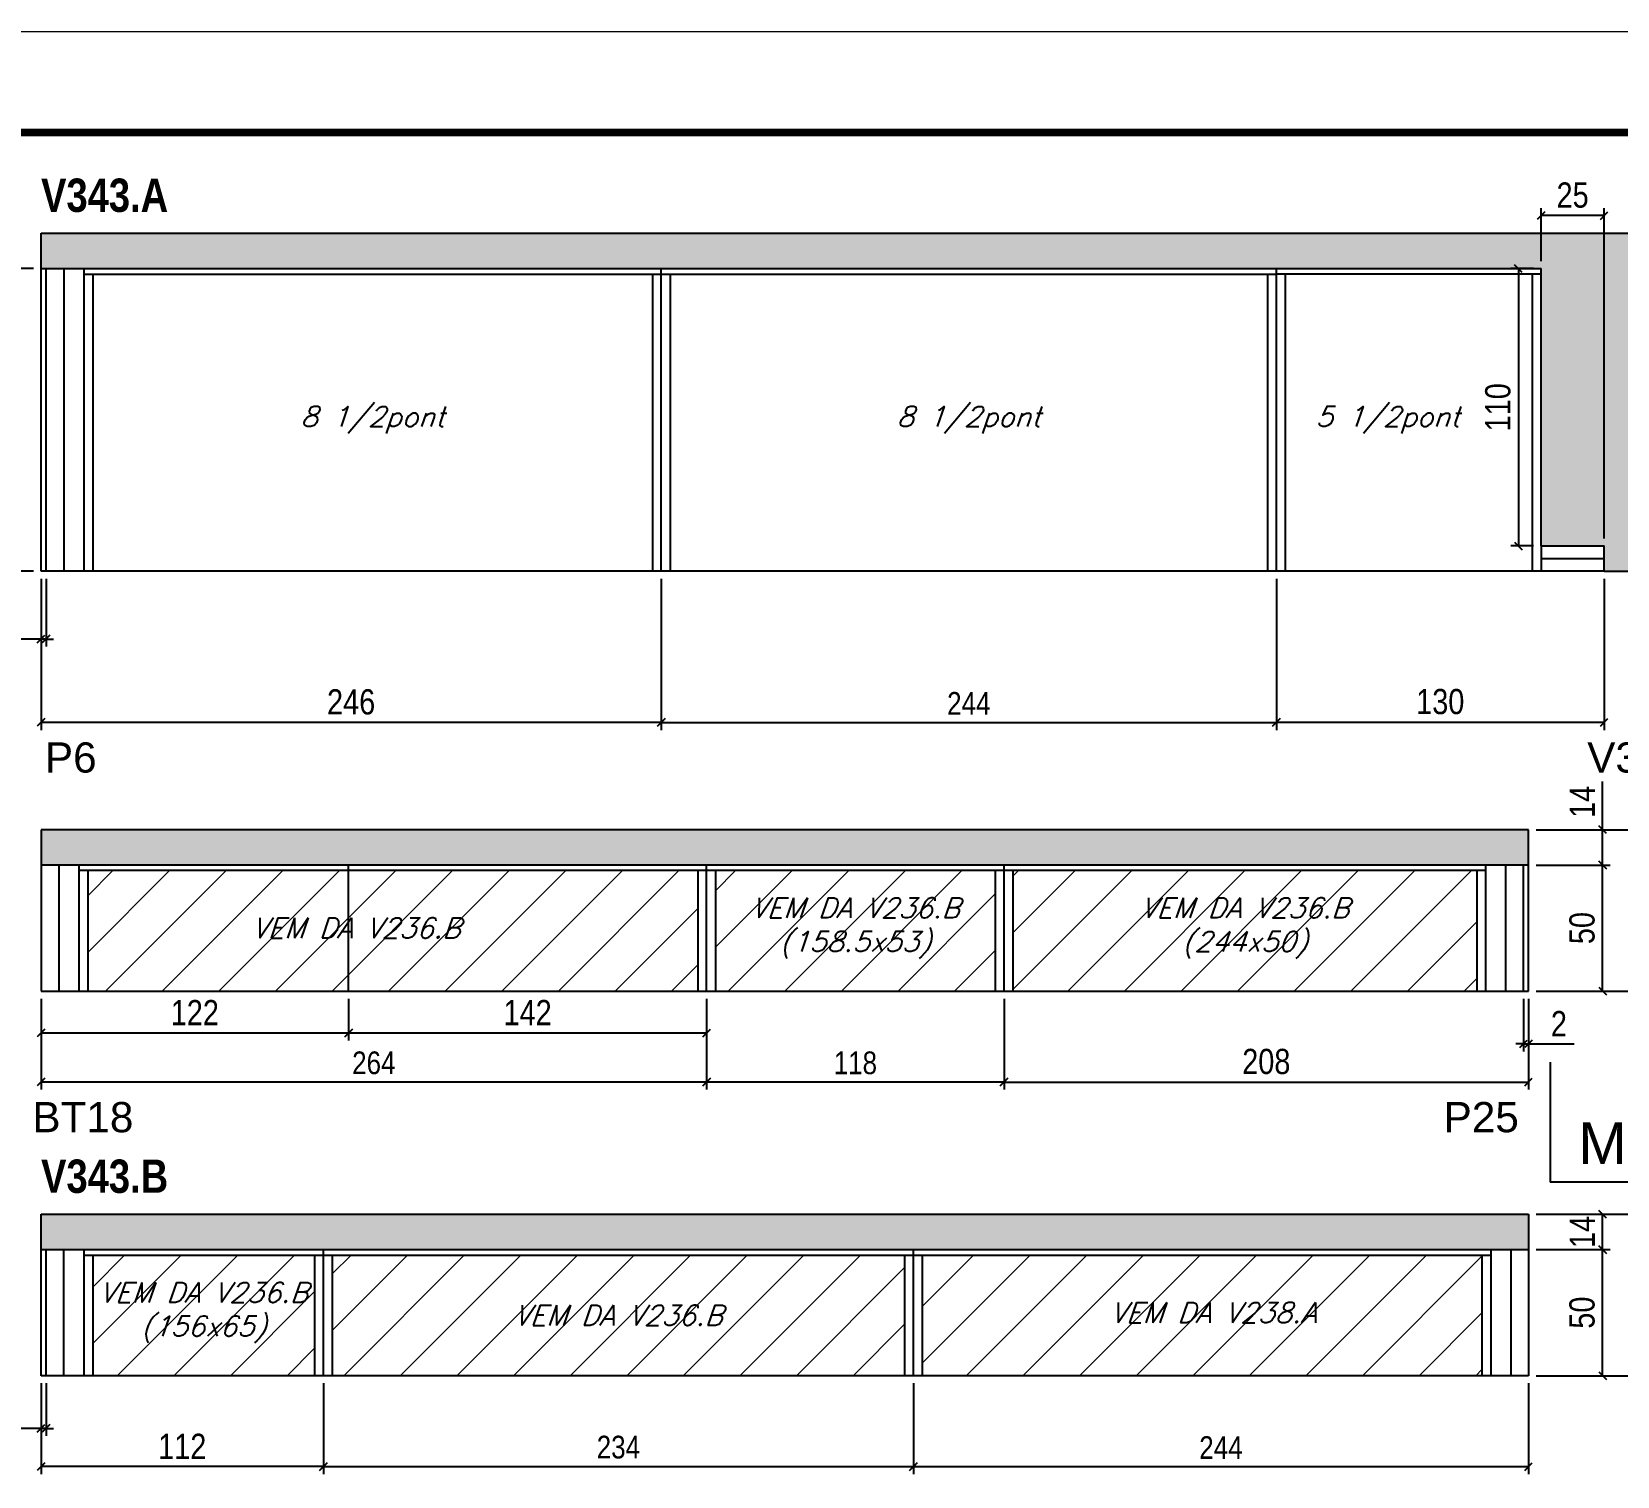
# Model space of a CAD drawing. Extents: x 13154 to 22413, y 1253 to 30260.
# Drawn here: x 15290 to 15919, y 21256 to 21829 of the extents above; entities that cross this region are included whole.
import ezdxf

# ---------------------------------------------------------------- set-up
doc = ezdxf.new("R2010")
doc.units = 0
doc.linetypes.add('DASHED', pattern=[0.75, 0.5, -0.25])
for name, color, linetype in [('5', 5, 'Continuous'), ('COTA', 241, 'Continuous'), ('NOMENCLATURA', 7, 'Continuous'), ('Painéis', 200, 'Continuous'), ('SARR_2.2x10', 60, 'Continuous'), ('SARR_2.2x7', 40, 'Continuous'), ('SARR_3.5x7', 81, 'Continuous'), ('texto', 7, 'Continuous')]:
    doc.layers.add(name, color=color, linetype=linetype)
for name, color, linetype, lineweight in [('Folhas', 255, 'Continuous', 9), ('Hachura', 251, 'Continuous', 9), ('SARRAFO DE PRESSAO', 251, 'DASHED', 9)]:
    doc.layers.add(name, color=color, linetype=linetype, lineweight=lineweight)
doc.styles.add('COTA TECNICA', font='techl___.ttf', dxfattribs={"height": 10})
doc.styles.add('COTA TECNICA-50', font='techl___.ttf', dxfattribs={"height": 9})
doc.styles.add('Romans', font='romans.shx')
doc.styles.get("Standard").update_dxf_attribs({"font": 'arial.ttf'})
doc.styles.add('TECNICA', font='techb___.ttf', dxfattribs={"height": 10})
doc.dimstyles.new('COTA PAINEL-50', dxfattribs={"dimtxt": 9, "dimasz": 3, "dimexe": 3, "dimexo": 3, "dimgap": 3, "dimtad": 1, "dimdec": 1, "dimzin": 12, "dimdsep": 46, "dimtxsty": 'COTA TECNICA-50', "dimblk1": 'OBLIQUE', "dimblk2": 'OBLIQUE', "dimsah": 1, "dimcen": 0.9, "dimclrd": 4, "dimclre": 4, "dimclrt": 240, "dimadec": 1, "dimazin": 3, "dimtfac": 1, "dimtdec": 1, "dimtmove": 0, "dimatfit": 3, "dimfxl": 1, "dimtolj": 1, "dimtzin": 12, "dimarcsym": 0})
doc.dimstyles.new('PAINEL', dxfattribs={"dimtxt": 10, "dimasz": 3, "dimexe": 3, "dimexo": 3, "dimgap": 3, "dimtad": 1, "dimdec": 1, "dimzin": 12, "dimdsep": 46, "dimtxsty": 'COTA TECNICA', "dimblk1": 'OBLIQUE', "dimblk2": 'OBLIQUE', "dimsah": 1, "dimcen": 0.9, "dimclrd": 4, "dimclre": 4, "dimclrt": 240, "dimadec": 1, "dimazin": 3, "dimtfac": 1, "dimtdec": 1, "dimtmove": 0, "dimatfit": 3, "dimfxl": 1, "dimtolj": 1, "dimtzin": 12, "dimarcsym": 0})

# ---------------------------------------------------------------- blocks, each defined once
blk = doc.blocks.new('9999999999')
at = {"layer": 'Folhas'}
blk.add_lwpolyline([(98138.98, 34190.21), (99623.98, 34190.21), (99623.98, 35240.21), (98138.98, 35240.21)], close=True, dxfattribs=at)
at = {"layer": 'Folhas', "color": 30, "const_width": 3}
blk.add_lwpolyline([(98213.98, 34230.21), (99583.98, 34230.21), (99583.98, 35200.21), (98213.98, 35200.21)], close=True, dxfattribs=at)
blk = doc.blocks.new('_Oblique')
at = {"color": 0, "linetype": 'ByBlock', "lineweight": -2}
blk.add_line((-0.5, -0.5), (0.5, 0.5), dxfattribs=at)
blk = doc.blocks.new('*D61')
at = {"layer": 'COTA', "color": 4, "linetype": 'ByBlock', "lineweight": -2, "transparency": 16777216}
for p, q in [((15539.97, 21612.18), (15539.97, 21552.18)), ((15783.97, 21612.18), (15783.97, 21552.18)), ((15539.97, 21555.18), (15783.97, 21555.18))]:
    blk.add_line(p, q, dxfattribs=at)
at = {"layer": 'Defpoints', "color": 0, "linetype": 'ByBlock', "transparency": 16777216}
for p in [(15539.97, 21615.18), (15783.97, 21615.18), (15783.97, 21555.18)]:
    blk.add_point(p, dxfattribs=at)
at = {"layer": 'COTA', "color": 4, "linetype": 'ByBlock', "lineweight": -2, "transparency": 16777216, "xscale": 3, "yscale": 3, "zscale": 3, "rotation": 180}
blk.add_blockref('_Oblique', (15539.97, 21555.18), dxfattribs=at)
at = {"layer": 'COTA', "color": 4, "linetype": 'ByBlock', "lineweight": -2, "transparency": 16777216, "xscale": 3, "yscale": 3, "zscale": 3}
blk.add_blockref('_Oblique', (15783.97, 21555.18), dxfattribs=at)
at = {"layer": 'COTA', "color": 240, "linetype": 'ByBlock', "transparency": 16777216, "insert": (15661.97, 21562.74), "char_height": 9, "attachment_point": 5, "style": 'COTA TECNICA-50'}
blk.add_mtext('\\A1;244', dxfattribs=at)
blk = doc.blocks.new('*D778')
at = {"layer": 'COTA', "color": 4, "linetype": 'ByBlock', "lineweight": -2, "transparency": 16777216}
for p, q in [((15293.97, 21612.18), (15293.97, 21552.18)), ((15539.97, 21612.18), (15539.97, 21552.18)), ((15539.97, 21555.18), (15293.97, 21555.18))]:
    blk.add_line(p, q, dxfattribs=at)
at = {"layer": 'Defpoints', "color": 0, "linetype": 'ByBlock', "transparency": 16777216}
for p in [(15293.97, 21615.18), (15539.97, 21615.18), (15293.97, 21555.18)]:
    blk.add_point(p, dxfattribs=at)
at = {"layer": 'COTA', "color": 4, "linetype": 'ByBlock', "lineweight": -2, "transparency": 16777216, "xscale": 3, "yscale": 3, "zscale": 3, "rotation": 180}
blk.add_blockref('_Oblique', (15293.97, 21555.18), dxfattribs=at)
at = {"layer": 'COTA', "color": 4, "linetype": 'ByBlock', "lineweight": -2, "transparency": 16777216, "xscale": 3, "yscale": 3, "zscale": 3}
blk.add_blockref('_Oblique', (15539.97, 21555.18), dxfattribs=at)
at = {"layer": 'COTA', "color": 240, "linetype": 'ByBlock', "transparency": 16777216, "insert": (15416.97, 21563.28), "char_height": 10, "attachment_point": 5, "style": 'COTA TECNICA'}
blk.add_mtext('\\A1;246', dxfattribs=at)
blk = doc.blocks.new('*D779')
at = {"layer": 'COTA', "color": 4, "linetype": 'ByBlock', "lineweight": -2, "transparency": 16777216}
for p, q in [((15293.97, 21612.18), (15293.97, 21585.25)), ((15295.97, 21612.18), (15295.97, 21585.25)), ((15293.97, 21588.25), (15275.86, 21588.25)), ((15295.97, 21588.25), (15293.97, 21588.25)), ((15295.97, 21588.25), (15298.97, 21588.25))]:
    blk.add_line(p, q, dxfattribs=at)
at = {"layer": 'Defpoints', "color": 0, "linetype": 'ByBlock', "transparency": 16777216}
for p in [(15293.97, 21615.18), (15295.97, 21615.18), (15293.97, 21588.25)]:
    blk.add_point(p, dxfattribs=at)
at = {"layer": 'COTA', "color": 4, "linetype": 'ByBlock', "lineweight": -2, "transparency": 16777216, "xscale": 3, "yscale": 3, "zscale": 3}
blk.add_blockref('_Oblique', (15293.97, 21588.25), dxfattribs=at)
at = {"layer": 'COTA', "color": 4, "linetype": 'ByBlock', "lineweight": -2, "transparency": 16777216, "xscale": 3, "yscale": 3, "zscale": 3, "rotation": 180}
blk.add_blockref('_Oblique', (15295.97, 21588.25), dxfattribs=at)
at = {"layer": 'COTA', "color": 240, "linetype": 'ByBlock', "transparency": 16777216, "insert": (15281.92, 21596.25), "char_height": 10, "attachment_point": 5, "style": 'COTA TECNICA'}
blk.add_mtext('\\A1;2', dxfattribs=at)
blk = doc.blocks.new('*D780')
at = {"layer": 'COTA', "color": 4, "linetype": 'ByBlock', "lineweight": -2, "transparency": 16777216}
for p, q in [((15290.97, 21735.18), (15280.79, 21735.18)), ((15283.79, 21735.18), (15283.79, 21615.18)), ((15290.97, 21615.18), (15280.79, 21615.18))]:
    blk.add_line(p, q, dxfattribs=at)
at = {"layer": 'Defpoints', "color": 0, "linetype": 'ByBlock', "transparency": 16777216}
for p in [(15293.97, 21735.18), (15283.79, 21615.18), (15293.97, 21615.18)]:
    blk.add_point(p, dxfattribs=at)
at = {"layer": 'COTA', "color": 4, "linetype": 'ByBlock', "lineweight": -2, "transparency": 16777216, "xscale": 3, "yscale": 3, "zscale": 3}
for p, rotation in [((15283.79, 21735.18), 90), ((15283.79, 21615.18), 270)]:
    blk.add_blockref('_Oblique', p, dxfattribs=dict(at, rotation=rotation))
at = {"layer": 'COTA', "color": 240, "linetype": 'ByBlock', "transparency": 16777216, "insert": (15275.69, 21675.18), "char_height": 10, "attachment_point": 5, "rotation": 90, "style": 'COTA TECNICA'}
blk.add_mtext('\\A1;120', dxfattribs=at)
blk = doc.blocks.new('*D62')
at = {"layer": 'COTA', "color": 4, "linetype": 'ByBlock', "lineweight": -2, "transparency": 16777216}
for p, q in [((15783.97, 21612.18), (15783.97, 21552.18)), ((15913.97, 21612.18), (15913.97, 21552.18)), ((15913.97, 21555.18), (15783.97, 21555.18))]:
    blk.add_line(p, q, dxfattribs=at)
at = {"layer": 'Defpoints', "color": 0, "linetype": 'ByBlock', "transparency": 16777216}
for p in [(15783.97, 21615.18), (15913.97, 21615.18), (15783.97, 21555.18)]:
    blk.add_point(p, dxfattribs=at)
at = {"layer": 'COTA', "color": 4, "linetype": 'ByBlock', "lineweight": -2, "transparency": 16777216, "xscale": 3, "yscale": 3, "zscale": 3, "rotation": 180}
blk.add_blockref('_Oblique', (15783.97, 21555.18), dxfattribs=at)
at = {"layer": 'COTA', "color": 4, "linetype": 'ByBlock', "lineweight": -2, "transparency": 16777216, "xscale": 3, "yscale": 3, "zscale": 3}
blk.add_blockref('_Oblique', (15913.97, 21555.18), dxfattribs=at)
at = {"layer": 'COTA', "color": 240, "linetype": 'ByBlock', "transparency": 16777216, "insert": (15848.97, 21563.4), "char_height": 10, "attachment_point": 5, "style": 'COTA TECNICA'}
blk.add_mtext('\\A1;130', dxfattribs=at)
blk = doc.blocks.new('*D63')
at = {"layer": 'COTA', "color": 4, "linetype": 'ByBlock', "lineweight": -2, "transparency": 16777216}
for p, q in [((15888.97, 21738.18), (15888.97, 21759.19)), ((15913.97, 21756.19), (15888.97, 21756.19)), ((15913.97, 21628.18), (15913.97, 21759.19))]:
    blk.add_line(p, q, dxfattribs=at)
at = {"layer": 'Defpoints', "color": 0, "linetype": 'ByBlock', "transparency": 16777216}
for p in [(15888.97, 21756.19), (15888.97, 21735.18), (15913.97, 21625.18)]:
    blk.add_point(p, dxfattribs=at)
at = {"layer": 'COTA', "color": 4, "linetype": 'ByBlock', "lineweight": -2, "transparency": 16777216, "xscale": 3, "yscale": 3, "zscale": 3, "rotation": 180}
blk.add_blockref('_Oblique', (15888.97, 21756.19), dxfattribs=at)
at = {"layer": 'COTA', "color": 4, "linetype": 'ByBlock', "lineweight": -2, "transparency": 16777216, "xscale": 3, "yscale": 3, "zscale": 3}
blk.add_blockref('_Oblique', (15913.97, 21756.19), dxfattribs=at)
at = {"layer": 'COTA', "color": 240, "linetype": 'ByBlock', "transparency": 16777216, "insert": (15901.47, 21764.3), "char_height": 10, "attachment_point": 5, "style": 'COTA TECNICA'}
blk.add_mtext('\\A1;25', dxfattribs=at)
blk = doc.blocks.new('*D782')
at = {"layer": 'COTA', "color": 4, "linetype": 'ByBlock', "lineweight": -2, "transparency": 16777216}
for p, q in [((15885.97, 21735.18), (15876.95, 21735.18)), ((15879.95, 21735.18), (15879.95, 21625.18)), ((15885.97, 21625.18), (15876.95, 21625.18))]:
    blk.add_line(p, q, dxfattribs=at)
at = {"layer": 'Defpoints', "color": 0, "linetype": 'ByBlock', "transparency": 16777216}
for p in [(15888.97, 21735.18), (15879.95, 21625.18), (15888.97, 21625.18)]:
    blk.add_point(p, dxfattribs=at)
at = {"layer": 'COTA', "color": 4, "linetype": 'ByBlock', "lineweight": -2, "transparency": 16777216, "xscale": 3, "yscale": 3, "zscale": 3}
for p, rotation in [((15879.95, 21735.18), 90), ((15879.95, 21625.18), 270)]:
    blk.add_blockref('_Oblique', p, dxfattribs=dict(at, rotation=rotation))
at = {"layer": 'COTA', "color": 240, "linetype": 'ByBlock', "transparency": 16777216, "insert": (15871.85, 21680.18), "char_height": 10, "attachment_point": 5, "rotation": 90, "style": 'COTA TECNICA'}
blk.add_mtext('\\A1;110', dxfattribs=at)
blk = doc.blocks.new('*D64')
at = {"layer": 'COTA', "color": 4, "linetype": 'ByBlock', "lineweight": -2, "transparency": 16777216}
for p, q in [((15557.97, 21445.62), (15557.97, 21409.53)), ((15675.97, 21445.62), (15675.97, 21409.53)), ((15675.97, 21412.53), (15557.97, 21412.53))]:
    blk.add_line(p, q, dxfattribs=at)
at = {"layer": 'Defpoints', "color": 0, "linetype": 'ByBlock', "transparency": 16777216}
for p in [(15557.97, 21448.62), (15675.97, 21448.62), (15557.97, 21412.53)]:
    blk.add_point(p, dxfattribs=at)
at = {"layer": 'COTA', "color": 4, "linetype": 'ByBlock', "lineweight": -2, "transparency": 16777216, "xscale": 3, "yscale": 3, "zscale": 3, "rotation": 180}
blk.add_blockref('_Oblique', (15557.97, 21412.53), dxfattribs=at)
at = {"layer": 'COTA', "color": 4, "linetype": 'ByBlock', "lineweight": -2, "transparency": 16777216, "xscale": 3, "yscale": 3, "zscale": 3}
blk.add_blockref('_Oblique', (15675.97, 21412.53), dxfattribs=at)
at = {"layer": 'COTA', "color": 240, "linetype": 'ByBlock', "transparency": 16777216, "insert": (15616.97, 21420.11), "char_height": 9, "attachment_point": 5, "style": 'COTA TECNICA-50'}
blk.add_mtext('\\A1;118', dxfattribs=at)
blk = doc.blocks.new('*D786')
at = {"layer": 'COTA', "color": 4, "linetype": 'ByBlock', "lineweight": -2, "transparency": 16777216}
for p, q in [((15293.97, 21445.62), (15293.97, 21409.53)), ((15557.97, 21445.62), (15557.97, 21409.53)), ((15557.97, 21412.53), (15293.97, 21412.53))]:
    blk.add_line(p, q, dxfattribs=at)
at = {"layer": 'Defpoints', "color": 0, "linetype": 'ByBlock', "transparency": 16777216}
for p in [(15293.97, 21448.62), (15557.97, 21448.62), (15293.97, 21412.53)]:
    blk.add_point(p, dxfattribs=at)
at = {"layer": 'COTA', "color": 4, "linetype": 'ByBlock', "lineweight": -2, "transparency": 16777216, "xscale": 3, "yscale": 3, "zscale": 3, "rotation": 180}
blk.add_blockref('_Oblique', (15293.97, 21412.53), dxfattribs=at)
at = {"layer": 'COTA', "color": 4, "linetype": 'ByBlock', "lineweight": -2, "transparency": 16777216, "xscale": 3, "yscale": 3, "zscale": 3}
blk.add_blockref('_Oblique', (15557.97, 21412.53), dxfattribs=at)
at = {"layer": 'COTA', "color": 240, "linetype": 'ByBlock', "transparency": 16777216, "insert": (15425.97, 21420.12), "char_height": 9, "attachment_point": 5, "style": 'COTA TECNICA-50'}
blk.add_mtext('\\A1;264', dxfattribs=at)
blk = doc.blocks.new('*D757')
at = {"layer": 'COTA', "color": 4, "linetype": 'ByBlock', "lineweight": -2, "transparency": 16777216}
for p, q in [((15675.97, 21445.62), (15675.97, 21409.53)), ((15883.97, 21445.62), (15883.97, 21409.53)), ((15675.97, 21412.53), (15883.97, 21412.53))]:
    blk.add_line(p, q, dxfattribs=at)
at = {"layer": 'Defpoints', "color": 0, "linetype": 'ByBlock', "transparency": 16777216}
for p in [(15675.97, 21448.62), (15883.97, 21448.62), (15883.97, 21412.53)]:
    blk.add_point(p, dxfattribs=at)
at = {"layer": 'COTA', "color": 4, "linetype": 'ByBlock', "lineweight": -2, "transparency": 16777216, "xscale": 3, "yscale": 3, "zscale": 3, "rotation": 180}
blk.add_blockref('_Oblique', (15675.97, 21412.53), dxfattribs=at)
at = {"layer": 'COTA', "color": 4, "linetype": 'ByBlock', "lineweight": -2, "transparency": 16777216, "xscale": 3, "yscale": 3, "zscale": 3}
blk.add_blockref('_Oblique', (15883.97, 21412.53), dxfattribs=at)
at = {"layer": 'COTA', "color": 240, "linetype": 'ByBlock', "transparency": 16777216, "insert": (15779.97, 21420.65), "char_height": 10, "attachment_point": 5, "style": 'COTA TECNICA'}
blk.add_mtext('\\A1;208', dxfattribs=at)
blk = doc.blocks.new('*D758')
at = {"layer": 'COTA', "color": 4, "linetype": 'ByBlock', "lineweight": -2, "transparency": 16777216}
for p, q in [((15886.97, 21512.62), (15947.95, 21512.62)), ((15944.95, 21448.62), (15944.95, 21512.62)), ((15886.97, 21448.62), (15947.95, 21448.62))]:
    blk.add_line(p, q, dxfattribs=at)
at = {"layer": 'Defpoints', "color": 0, "linetype": 'ByBlock', "transparency": 16777216}
for p in [(15883.97, 21512.62), (15944.95, 21512.62), (15883.97, 21448.62)]:
    blk.add_point(p, dxfattribs=at)
at = {"layer": 'COTA', "color": 4, "linetype": 'ByBlock', "lineweight": -2, "transparency": 16777216, "xscale": 3, "yscale": 3, "zscale": 3}
for p, rotation in [((15944.95, 21512.62), 90), ((15944.95, 21448.62), 270)]:
    blk.add_blockref('_Oblique', p, dxfattribs=dict(at, rotation=rotation))
at = {"layer": 'COTA', "color": 240, "linetype": 'ByBlock', "transparency": 16777216, "insert": (15936.85, 21480.62), "char_height": 10, "attachment_point": 5, "rotation": 90, "style": 'COTA TECNICA'}
blk.add_mtext('\\A1;64', dxfattribs=at)
blk = doc.blocks.new('*D759')
at = {"layer": 'COTA', "color": 4, "linetype": 'ByBlock', "lineweight": -2, "transparency": 16777216}
for p, q in [((15886.97, 21498.62), (15916.36, 21498.62)), ((15913.36, 21448.62), (15913.36, 21498.62)), ((15886.97, 21448.62), (15916.36, 21448.62))]:
    blk.add_line(p, q, dxfattribs=at)
at = {"layer": 'Defpoints', "color": 0, "linetype": 'ByBlock', "transparency": 16777216}
for p in [(15883.97, 21498.62), (15913.36, 21498.62), (15883.97, 21448.62)]:
    blk.add_point(p, dxfattribs=at)
at = {"layer": 'COTA', "color": 4, "linetype": 'ByBlock', "lineweight": -2, "transparency": 16777216, "xscale": 3, "yscale": 3, "zscale": 3}
for p, rotation in [((15913.36, 21498.62), 90), ((15913.36, 21448.62), 270)]:
    blk.add_blockref('_Oblique', p, dxfattribs=dict(at, rotation=rotation))
at = {"layer": 'COTA', "color": 240, "linetype": 'ByBlock', "transparency": 16777216, "insert": (15905.25, 21473.62), "char_height": 10, "attachment_point": 5, "rotation": 90, "style": 'COTA TECNICA'}
blk.add_mtext('\\A1;50', dxfattribs=at)
blk = doc.blocks.new('*D760')
at = {"layer": 'COTA', "color": 4, "linetype": 'ByBlock', "lineweight": -2, "transparency": 16777216}
for p, q in [((15913.36, 21512.62), (15913.36, 21531.73)), ((15886.97, 21512.62), (15916.36, 21512.62)), ((15913.36, 21498.62), (15913.36, 21512.62)), ((15886.97, 21498.62), (15916.36, 21498.62))]:
    blk.add_line(p, q, dxfattribs=at)
at = {"layer": 'Defpoints', "color": 0, "linetype": 'ByBlock', "transparency": 16777216}
for p in [(15883.97, 21512.62), (15913.36, 21512.62), (15883.97, 21498.62)]:
    blk.add_point(p, dxfattribs=at)
at = {"layer": 'COTA', "color": 4, "linetype": 'ByBlock', "lineweight": -2, "transparency": 16777216, "xscale": 3, "yscale": 3, "zscale": 3}
for p, rotation in [((15913.36, 21512.62), 90), ((15913.36, 21498.62), 270)]:
    blk.add_blockref('_Oblique', p, dxfattribs=dict(at, rotation=rotation))
at = {"layer": 'COTA', "color": 240, "linetype": 'ByBlock', "transparency": 16777216, "insert": (15905.29, 21523.68), "char_height": 10, "attachment_point": 5, "rotation": 90, "style": 'COTA TECNICA'}
blk.add_mtext('\\A1;14', dxfattribs=at)
blk = doc.blocks.new('*D761')
at = {"layer": 'COTA', "color": 4, "linetype": 'ByBlock', "lineweight": -2, "transparency": 16777216}
for p, q in [((15881.97, 21445.62), (15881.97, 21424.71)), ((15883.97, 21445.62), (15883.97, 21424.71)), ((15881.97, 21427.71), (15878.97, 21427.71)), ((15881.97, 21427.71), (15883.97, 21427.71)), ((15883.97, 21427.71), (15902.08, 21427.71))]:
    blk.add_line(p, q, dxfattribs=at)
at = {"layer": 'Defpoints', "color": 0, "linetype": 'ByBlock', "transparency": 16777216}
for p in [(15881.97, 21448.62), (15883.97, 21448.62), (15883.97, 21427.71)]:
    blk.add_point(p, dxfattribs=at)
at = {"layer": 'COTA', "color": 4, "linetype": 'ByBlock', "lineweight": -2, "transparency": 16777216, "xscale": 3, "yscale": 3, "zscale": 3}
blk.add_blockref('_Oblique', (15881.97, 21427.71), dxfattribs=at)
at = {"layer": 'COTA', "color": 4, "linetype": 'ByBlock', "lineweight": -2, "transparency": 16777216, "xscale": 3, "yscale": 3, "zscale": 3, "rotation": 180}
blk.add_blockref('_Oblique', (15883.97, 21427.71), dxfattribs=at)
at = {"layer": 'COTA', "color": 240, "linetype": 'ByBlock', "transparency": 16777216, "insert": (15896.03, 21435.71), "char_height": 10, "attachment_point": 5, "style": 'COTA TECNICA'}
blk.add_mtext('\\A1;2', dxfattribs=at)
blk = doc.blocks.new('*D50')
at = {"layer": 'COTA', "color": 4, "linetype": 'ByBlock', "lineweight": -2, "transparency": 16777216}
for p, q in [((15405.97, 21293.09), (15405.97, 21257)), ((15639.97, 21293.09), (15639.97, 21257)), ((15405.97, 21260), (15639.97, 21260))]:
    blk.add_line(p, q, dxfattribs=at)
at = {"layer": 'Defpoints', "color": 0, "linetype": 'ByBlock', "transparency": 16777216}
for p in [(15405.97, 21296.09), (15639.97, 21296.09), (15639.97, 21260)]:
    blk.add_point(p, dxfattribs=at)
at = {"layer": 'COTA', "color": 4, "linetype": 'ByBlock', "lineweight": -2, "transparency": 16777216, "xscale": 3, "yscale": 3, "zscale": 3, "rotation": 180}
blk.add_blockref('_Oblique', (15405.97, 21260), dxfattribs=at)
at = {"layer": 'COTA', "color": 4, "linetype": 'ByBlock', "lineweight": -2, "transparency": 16777216, "xscale": 3, "yscale": 3, "zscale": 3}
blk.add_blockref('_Oblique', (15639.97, 21260), dxfattribs=at)
at = {"layer": 'COTA', "color": 240, "linetype": 'ByBlock', "transparency": 16777216, "insert": (15522.97, 21267.7), "char_height": 9, "attachment_point": 5, "style": 'COTA TECNICA-50'}
blk.add_mtext('\\A1;234', dxfattribs=at)
blk = doc.blocks.new('*D762')
at = {"layer": 'COTA', "color": 4, "linetype": 'ByBlock', "lineweight": -2, "transparency": 16777216}
for p, q in [((15639.97, 21293.09), (15639.97, 21257)), ((15883.97, 21293.09), (15883.97, 21257)), ((15639.97, 21260), (15883.97, 21260))]:
    blk.add_line(p, q, dxfattribs=at)
at = {"layer": 'Defpoints', "color": 0, "linetype": 'ByBlock', "transparency": 16777216}
for p in [(15639.97, 21296.09), (15883.97, 21296.09), (15883.97, 21260)]:
    blk.add_point(p, dxfattribs=at)
at = {"layer": 'COTA', "color": 4, "linetype": 'ByBlock', "lineweight": -2, "transparency": 16777216, "xscale": 3, "yscale": 3, "zscale": 3, "rotation": 180}
blk.add_blockref('_Oblique', (15639.97, 21260), dxfattribs=at)
at = {"layer": 'COTA', "color": 4, "linetype": 'ByBlock', "lineweight": -2, "transparency": 16777216, "xscale": 3, "yscale": 3, "zscale": 3}
blk.add_blockref('_Oblique', (15883.97, 21260), dxfattribs=at)
at = {"layer": 'COTA', "color": 240, "linetype": 'ByBlock', "transparency": 16777216, "insert": (15761.97, 21267.57), "char_height": 9, "attachment_point": 5, "style": 'COTA TECNICA-50'}
blk.add_mtext('\\A1;244', dxfattribs=at)
blk = doc.blocks.new('*D763')
at = {"layer": 'COTA', "color": 4, "linetype": 'ByBlock', "lineweight": -2, "transparency": 16777216}
for p, q in [((15293.97, 21293.09), (15293.97, 21257)), ((15405.97, 21293.09), (15405.97, 21257)), ((15405.97, 21260), (15293.97, 21260))]:
    blk.add_line(p, q, dxfattribs=at)
at = {"layer": 'Defpoints', "color": 0, "linetype": 'ByBlock', "transparency": 16777216}
for p in [(15293.97, 21296.09), (15405.97, 21296.09), (15293.97, 21260)]:
    blk.add_point(p, dxfattribs=at)
at = {"layer": 'COTA', "color": 4, "linetype": 'ByBlock', "lineweight": -2, "transparency": 16777216, "xscale": 3, "yscale": 3, "zscale": 3, "rotation": 180}
blk.add_blockref('_Oblique', (15293.97, 21260), dxfattribs=at)
at = {"layer": 'COTA', "color": 4, "linetype": 'ByBlock', "lineweight": -2, "transparency": 16777216, "xscale": 3, "yscale": 3, "zscale": 3}
blk.add_blockref('_Oblique', (15405.97, 21260), dxfattribs=at)
at = {"layer": 'COTA', "color": 240, "linetype": 'ByBlock', "transparency": 16777216, "insert": (15349.97, 21268.06), "char_height": 10, "attachment_point": 5, "style": 'COTA TECNICA'}
blk.add_mtext('\\A1;112', dxfattribs=at)
blk = doc.blocks.new('*D764')
at = {"layer": 'COTA', "color": 4, "linetype": 'ByBlock', "lineweight": -2, "transparency": 16777216}
for p, q in [((15293.97, 21293.09), (15293.97, 21272.19)), ((15295.97, 21293.09), (15295.97, 21272.19)), ((15293.97, 21275.19), (15275.86, 21275.19)), ((15295.97, 21275.19), (15293.97, 21275.19)), ((15295.97, 21275.19), (15298.97, 21275.19))]:
    blk.add_line(p, q, dxfattribs=at)
at = {"layer": 'Defpoints', "color": 0, "linetype": 'ByBlock', "transparency": 16777216}
for p in [(15293.97, 21296.09), (15295.97, 21296.09), (15293.97, 21275.19)]:
    blk.add_point(p, dxfattribs=at)
at = {"layer": 'COTA', "color": 4, "linetype": 'ByBlock', "lineweight": -2, "transparency": 16777216, "xscale": 3, "yscale": 3, "zscale": 3}
blk.add_blockref('_Oblique', (15293.97, 21275.19), dxfattribs=at)
at = {"layer": 'COTA', "color": 4, "linetype": 'ByBlock', "lineweight": -2, "transparency": 16777216, "xscale": 3, "yscale": 3, "zscale": 3, "rotation": 180}
blk.add_blockref('_Oblique', (15295.97, 21275.19), dxfattribs=at)
at = {"layer": 'COTA', "color": 240, "linetype": 'ByBlock', "transparency": 16777216, "insert": (15281.92, 21283.19), "char_height": 10, "attachment_point": 5, "style": 'COTA TECNICA'}
blk.add_mtext('\\A1;2', dxfattribs=at)
blk = doc.blocks.new('*D51')
at = {"layer": 'COTA', "color": 4, "linetype": 'ByBlock', "lineweight": -2, "transparency": 16777216}
for p, q in [((15886.97, 21360.09), (15947.95, 21360.09)), ((15944.95, 21296.09), (15944.95, 21360.09)), ((15886.97, 21296.09), (15947.95, 21296.09))]:
    blk.add_line(p, q, dxfattribs=at)
at = {"layer": 'Defpoints', "color": 0, "linetype": 'ByBlock', "transparency": 16777216}
for p in [(15883.97, 21360.09), (15944.95, 21360.09), (15883.97, 21296.09)]:
    blk.add_point(p, dxfattribs=at)
at = {"layer": 'COTA', "color": 4, "linetype": 'ByBlock', "lineweight": -2, "transparency": 16777216, "xscale": 3, "yscale": 3, "zscale": 3}
for p, rotation in [((15944.95, 21360.09), 90), ((15944.95, 21296.09), 270)]:
    blk.add_blockref('_Oblique', p, dxfattribs=dict(at, rotation=rotation))
at = {"layer": 'COTA', "color": 240, "linetype": 'ByBlock', "transparency": 16777216, "insert": (15936.85, 21328.09), "char_height": 10, "attachment_point": 5, "rotation": 90, "style": 'COTA TECNICA'}
blk.add_mtext('\\A1;64', dxfattribs=at)
blk = doc.blocks.new('*D52')
at = {"layer": 'COTA', "color": 4, "linetype": 'ByBlock', "lineweight": -2, "transparency": 16777216}
for p, q in [((15886.97, 21346.09), (15916.36, 21346.09)), ((15913.36, 21296.09), (15913.36, 21346.09)), ((15886.97, 21296.09), (15916.36, 21296.09))]:
    blk.add_line(p, q, dxfattribs=at)
at = {"layer": 'Defpoints', "color": 0, "linetype": 'ByBlock', "transparency": 16777216}
for p in [(15883.97, 21346.09), (15913.36, 21346.09), (15883.97, 21296.09)]:
    blk.add_point(p, dxfattribs=at)
at = {"layer": 'COTA', "color": 4, "linetype": 'ByBlock', "lineweight": -2, "transparency": 16777216, "xscale": 3, "yscale": 3, "zscale": 3}
for p, rotation in [((15913.36, 21346.09), 90), ((15913.36, 21296.09), 270)]:
    blk.add_blockref('_Oblique', p, dxfattribs=dict(at, rotation=rotation))
at = {"layer": 'COTA', "color": 240, "linetype": 'ByBlock', "transparency": 16777216, "insert": (15905.25, 21321.09), "char_height": 10, "attachment_point": 5, "rotation": 90, "style": 'COTA TECNICA'}
blk.add_mtext('\\A1;50', dxfattribs=at)
blk = doc.blocks.new('*D53')
at = {"layer": 'COTA', "color": 4, "linetype": 'ByBlock', "lineweight": -2, "transparency": 16777216}
for p, q in [((15886.97, 21360.09), (15916.36, 21360.09)), ((15913.36, 21346.09), (15913.36, 21360.09)), ((15886.97, 21346.09), (15916.36, 21346.09))]:
    blk.add_line(p, q, dxfattribs=at)
at = {"layer": 'Defpoints', "color": 0, "linetype": 'ByBlock', "transparency": 16777216}
for p in [(15883.97, 21360.09), (15913.36, 21360.09), (15883.97, 21346.09)]:
    blk.add_point(p, dxfattribs=at)
at = {"layer": 'COTA', "color": 4, "linetype": 'ByBlock', "lineweight": -2, "transparency": 16777216, "xscale": 3, "yscale": 3, "zscale": 3}
for p, rotation in [((15913.36, 21360.09), 90), ((15913.36, 21346.09), 270)]:
    blk.add_blockref('_Oblique', p, dxfattribs=dict(at, rotation=rotation))
at = {"layer": 'COTA', "color": 240, "linetype": 'ByBlock', "transparency": 16777216, "insert": (15905.29, 21353.09), "char_height": 10, "attachment_point": 5, "rotation": 90, "style": 'COTA TECNICA'}
blk.add_mtext('\\A1;14', dxfattribs=at)
blk = doc.blocks.new('*D3301')
at = {"layer": 'COTA', "color": 4, "lineweight": -2, "transparency": 16777216}
for p, q in [((15293.97, 21445.62), (15293.97, 21429.03)), ((15415.97, 21445.62), (15415.97, 21429.03)), ((15293.97, 21432.03), (15415.97, 21432.03))]:
    blk.add_line(p, q, dxfattribs=at)
at = {"layer": 'Defpoints', "color": 0, "transparency": 16777216}
for p in [(15293.97, 21448.62), (15415.97, 21448.62), (15415.97, 21432.03)]:
    blk.add_point(p, dxfattribs=at)
at = {"layer": 'COTA', "color": 4, "lineweight": -2, "transparency": 16777216, "xscale": 3, "yscale": 3, "zscale": 3, "rotation": 180}
blk.add_blockref('_Oblique', (15293.97, 21432.03), dxfattribs=at)
at = {"layer": 'COTA', "color": 4, "lineweight": -2, "transparency": 16777216, "xscale": 3, "yscale": 3, "zscale": 3}
blk.add_blockref('_Oblique', (15415.97, 21432.03), dxfattribs=at)
at = {"layer": 'COTA', "color": 240, "transparency": 16777216, "insert": (15354.97, 21440.09), "char_height": 10, "attachment_point": 5, "style": 'COTA TECNICA'}
blk.add_mtext('\\A1;122', dxfattribs=at)
blk = doc.blocks.new('*D3302')
at = {"layer": 'COTA', "color": 4, "lineweight": -2, "transparency": 16777216}
for p, q in [((15415.97, 21445.62), (15415.97, 21429.03)), ((15557.97, 21445.62), (15557.97, 21429.03)), ((15415.97, 21432.03), (15557.97, 21432.03))]:
    blk.add_line(p, q, dxfattribs=at)
at = {"layer": 'Defpoints', "color": 0, "transparency": 16777216}
for p in [(15415.97, 21448.62), (15557.97, 21448.62), (15557.97, 21432.03)]:
    blk.add_point(p, dxfattribs=at)
at = {"layer": 'COTA', "color": 4, "lineweight": -2, "transparency": 16777216, "xscale": 3, "yscale": 3, "zscale": 3, "rotation": 180}
blk.add_blockref('_Oblique', (15415.97, 21432.03), dxfattribs=at)
at = {"layer": 'COTA', "color": 4, "lineweight": -2, "transparency": 16777216, "xscale": 3, "yscale": 3, "zscale": 3}
blk.add_blockref('_Oblique', (15557.97, 21432.03), dxfattribs=at)
at = {"layer": 'COTA', "color": 240, "transparency": 16777216, "insert": (15486.97, 21440.11), "char_height": 10, "attachment_point": 5, "style": 'COTA TECNICA'}
blk.add_mtext('\\A1;142', dxfattribs=at)

msp = doc.modelspace()

# ---------------------------------------------------------------- hatches: boundary and pattern name
at = {"layer": 'COTA', "linetype": 'ByBlock'}
h = msp.add_hatch(dxfattribs=at)
h.set_pattern_fill('AR-CONC', color=256, scale=0.03)
h.set_pattern_definition([(50, (-115866.6203, -5371.0305), (5.46554007, -0.47817257), [0.5715, -6.2865]), (355, (-115866.62, -5371.0305), (-1.05730264, 5.73170536), [0.4572, -5.02921753]), (100.4514447, (-115866.165, -5371.0704), (4.40823741, 5.25353256), [0.48570026, -5.34270734]), (46.1842, (-115866.62, -5369.5065), (8.13237123, -1.26126984), [0.85725, -9.42975]), (96.6355576, (-115865.9426, -5369.612), (7.122124, 7.42278374), [0.7285507, -8.01406824]), (351.184151, (-115866.62, -5369.5065), (7.122124, 7.42278374), [0.685799, -7.54379196]), (21, (-115865.8583, -5369.8875), (4.54843174, -3.06795595), [0.5715, -6.2865]), (326, (-115865.858, -5369.8875), (1.85406085, 5.52563898), [0.4572, -5.0292]), (71.451445, (-115865.479, -5370.143), (6.40249258, 2.45768307), [0.48570026, -5.34269813]), (37.5, (-115866.6203, -5371.0305), (0.092658098, 2.536651166), [0, -4.96824, 0, -5.1054, 0, -5.04825]), (7.5, (-115866.6203, -5371.0305), (2.004589875, 3.005417245), [0, -2.91084, 0, -4.85394, 0, -1.92405]), (327.5, (-115868.3195, -5371.0305), (4.067717855, -0.17186232), [0, -1.905, 0, -5.9436, 0, -7.8867]), (317.5, (-115869.0815, -5371.0305), (4.44387544, 0.76279473), [0, -2.4765, 0, -3.94716, 0, -5.6007])])
h.paths.add_polyline_path([(15943.97, 21735.18), (16044.97, 21735.18), (16044.97, 21749.18), (15293.97, 21749.18), (15293.97, 21735.18), (15888.97, 21735.18), (15888.97, 21625.18), (15913.97, 21625.18), (15913.97, 21615.18), (15943.97, 21615.18), (15943.97, 21685.18)])
h = msp.add_hatch(dxfattribs=at)
h.set_pattern_fill('AR-CONC', color=256, scale=0.03)
h.set_pattern_definition([(50, (-115901.5564, -7584.6867), (5.46554007, -0.47817257), [0.5715, -6.2865]), (355, (-115901.5564, -7584.6867), (-1.05730264, 5.73170536), [0.4572, -5.02921753]), (100.4514447, (-115901.101, -7584.7266), (4.40823741, 5.25353256), [0.48570026, -5.34270734]), (46.1842, (-115901.5564, -7583.163), (8.13237123, -1.26126984), [0.85725, -9.42975]), (96.6355576, (-115900.879, -7583.268), (7.122124, 7.42278374), [0.7285507, -8.01406824]), (351.184151, (-115901.5564, -7583.163), (7.122124, 7.42278374), [0.685799, -7.54379196]), (21, (-115900.7944, -7583.5437), (4.54843174, -3.06795595), [0.5715, -6.2865]), (326, (-115900.7944, -7583.5437), (1.85406085, 5.52563898), [0.4572, -5.0292]), (71.451445, (-115900.4154, -7583.7994), (6.40249258, 2.45768307), [0.48570026, -5.34269813]), (37.5, (-115901.5564, -7584.6867), (0.092658098, 2.536651166), [0, -4.96824, 0, -5.1054, 0, -5.04825]), (7.5, (-115901.5564, -7584.6867), (2.004589875, 3.005417245), [0, -2.91084, 0, -4.85394, 0, -1.92405]), (327.5, (-115903.2557, -7584.6867), (4.067717855, -0.17186232), [0, -1.905, 0, -5.9436, 0, -7.8867]), (317.5, (-115904.0177, -7584.6867), (4.44387544, 0.76279473), [0, -2.4765, 0, -3.94716, 0, -5.6007])])
h.paths.add_polyline_path([(15293.97, 21512.62), (15293.97, 21498.62), (15883.97, 21498.62), (15883.97, 21512.62)])
h = msp.add_hatch(dxfattribs=at)
h.set_pattern_fill('AR-CONC', color=256, scale=0.03)
h.set_pattern_definition([(50, (-115901.5564, -7737.215), (5.46554007, -0.47817257), [0.5715, -6.2865]), (355, (-115901.5564, -7737.215), (-1.05730264, 5.73170536), [0.4572, -5.02921753]), (100.4514447, (-115901.101, -7737.255), (4.40823741, 5.25353256), [0.48570026, -5.34270734]), (46.1842, (-115901.5564, -7735.691), (8.13237123, -1.26126984), [0.85725, -9.42975]), (96.6355576, (-115900.879, -7735.796), (7.122124, 7.42278374), [0.7285507, -8.01406824]), (351.184151, (-115901.5564, -7735.691), (7.122124, 7.42278374), [0.685799, -7.54379196]), (21, (-115900.7944, -7736.072), (4.54843174, -3.06795595), [0.5715, -6.2865]), (326, (-115900.7944, -7736.072), (1.85406085, 5.52563898), [0.4572, -5.0292]), (71.451445, (-115900.4154, -7736.328), (6.40249258, 2.45768307), [0.48570026, -5.34269813]), (37.5, (-115901.5564, -7737.2152), (0.092658098, 2.536651166), [0, -4.96824, 0, -5.1054, 0, -5.04825]), (7.5, (-115901.5564, -7737.2152), (2.004589875, 3.005417245), [0, -2.91084, 0, -4.85394, 0, -1.92405]), (327.5, (-115903.2557, -7737.2152), (4.067717855, -0.17186232), [0, -1.905, 0, -5.9436, 0, -7.8867]), (317.5, (-115904.0177, -7737.215), (4.44387544, 0.76279473), [0, -2.4765, 0, -3.94716, 0, -5.6007])])
h.paths.add_polyline_path([(15293.97, 21360.09), (15293.97, 21346.09), (15883.97, 21346.09), (15883.97, 21360.09)])
at = {"layer": 'Hachura', "linetype": 'ByBlock'}
h = msp.add_hatch(dxfattribs=at)
h.set_pattern_fill('ANSI31', color=256, scale=5)
h.paths.add_polyline_path([(15415.97, 21448.62), (15415.97, 21496.42), (15312.47, 21496.42), (15312.47, 21448.62)])
h.paths.add_polyline_path([(15554.47, 21448.62), (15554.47, 21496.42), (15415.97, 21496.42), (15415.97, 21448.62)])
h.paths.add_polyline_path([(15672.47, 21448.62), (15672.47, 21496.42), (15561.47, 21496.42), (15561.47, 21448.62)])
h.paths.add_polyline_path([(15863.47, 21448.62), (15863.47, 21496.42), (15679.47, 21496.42), (15679.47, 21448.62)])
h = msp.add_hatch(dxfattribs=at)
h.set_pattern_fill('ANSI31', color=256, scale=5)
h.paths.add_polyline_path([(15402.47, 21343.89), (15314.47, 21343.89), (15314.47, 21296.09), (15402.47, 21296.09)])
h.paths.add_polyline_path([(15636.47, 21296.09), (15636.47, 21343.89), (15409.47, 21343.89), (15409.47, 21296.09)])
h.paths.add_polyline_path([(15865.47, 21296.09), (15865.47, 21343.89), (15643.47, 21343.89), (15643.47, 21296.09)])

# ---------------------------------------------------------------- linework, layer by layer
at = {"layer": 'COTA', "linetype": 'ByBlock'}
for p, q in [((15293.97, 21735.18), (15293.97, 21749.18)), ((15293.97, 21749.18), (16044.97, 21749.18)), ((15888.97, 21625.18), (15888.97, 21615.18)), ((15913.97, 21615.18), (15943.97, 21615.18)), ((15883.97, 21512.62), (15293.97, 21512.62)), ((15293.97, 21512.62), (15293.97, 21498.62)), ((15883.97, 21498.62), (15883.97, 21512.62)), ((15866.97, 21498.62), (15866.97, 21448.62)), ((15293.97, 21360.09), (15883.97, 21360.09)), ((15293.97, 21346.09), (15293.97, 21360.09)), ((15883.97, 21360.09), (15883.97, 21346.09)), ((15310.97, 21346.09), (15310.97, 21296.09))]:
    msp.add_line(p, q, dxfattribs=at)
at = {"layer": 'NOMENCLATURA', "linetype": 'Continuous'}
for p in [(15892.54, 21420.49), (15961.92, 21372.85)]:
    msp.add_line(p, (15892.54, 21372.85), dxfattribs=at)
at = {"layer": 'Painéis', "linetype": 'Continuous'}
for p, q in [((15293.97, 21615.18), (15293.97, 21735.18)), ((15293.97, 21735.18), (15888.97, 21735.18)), ((15295.97, 21615.18), (15295.97, 21735.18)), ((15539.97, 21615.18), (15539.97, 21735.18)), ((15783.97, 21615.18), (15783.97, 21735.18)), ((15888.97, 21625.18), (15888.97, 21735.18)), ((15888.97, 21625.18), (15913.97, 21625.18)), ((15913.97, 21615.18), (15913.97, 21625.18)), ((15913.97, 21615.18), (15293.97, 21615.18)), ((15293.97, 21498.62), (15293.97, 21448.62)), ((15883.97, 21498.62), (15293.97, 21498.62)), ((15415.97, 21448.62), (15415.97, 21498.62)), ((15557.97, 21448.62), (15557.97, 21498.62)), ((15675.97, 21448.62), (15675.97, 21498.62)), ((15881.97, 21448.62), (15881.97, 21498.62)), ((15883.97, 21448.62), (15883.97, 21498.62)), ((15293.97, 21448.62), (15883.97, 21448.62)), ((15293.97, 21296.09), (15293.97, 21346.09)), ((15293.97, 21346.09), (15883.97, 21346.09)), ((15295.97, 21296.09), (15295.97, 21346.09)), ((15405.97, 21296.09), (15405.97, 21346.09)), ((15639.97, 21296.09), (15639.97, 21346.09)), ((15883.97, 21346.09), (15883.97, 21296.09)), ((15883.97, 21296.09), (15293.97, 21296.09))]:
    msp.add_line(p, q, dxfattribs=at)
at = {"layer": 'SARR_2.2x10', "linetype": 'ByBlock'}
msp.add_line((15888.97, 21620.18), (15913.97, 21620.18), dxfattribs=at)
at = {"layer": 'SARR_2.2x7', "linetype": 'Continuous'}
for p, q in [((15302.97, 21735.18), (15302.97, 21615.18)), ((15310.97, 21732.98), (15539.97, 21732.98)), ((15539.97, 21732.98), (15783.97, 21732.98)), ((15888.97, 21732.98), (15783.97, 21732.98)), ((15300.97, 21498.62), (15300.97, 21448.62)), ((15557.97, 21496.42), (15308.97, 21496.42)), ((15675.97, 21496.42), (15557.97, 21496.42)), ((15866.97, 21496.42), (15675.97, 21496.42)), ((15874.97, 21448.62), (15874.97, 21498.62)), ((15302.97, 21296.09), (15302.97, 21346.09)), ((15876.97, 21346.09), (15876.97, 21296.09)), ((15310.97, 21343.89), (15405.97, 21343.89)), ((15405.97, 21343.89), (15639.97, 21343.89)), ((15639.97, 21343.89), (15868.97, 21343.89))]:
    msp.add_line(p, q, dxfattribs=at)
at = {"layer": 'SARR_3.5x7'}
for p, q in [((15310.97, 21735.18), (15310.97, 21615.18)), ((15314.47, 21732.98), (15314.47, 21615.18)), ((15536.47, 21732.98), (15536.47, 21615.18)), ((15543.47, 21732.98), (15543.47, 21615.18)), ((15780.47, 21732.98), (15780.47, 21615.18)), ((15787.47, 21732.98), (15787.47, 21615.18)), ((15885.47, 21732.98), (15885.47, 21615.18)), ((15308.97, 21498.62), (15308.97, 21448.62)), ((15312.47, 21496.42), (15312.47, 21448.62)), ((15554.47, 21496.42), (15554.47, 21448.62)), ((15561.47, 21496.42), (15561.47, 21448.62)), ((15672.47, 21496.42), (15672.47, 21448.62)), ((15679.47, 21496.42), (15679.47, 21448.62)), ((15863.47, 21496.42), (15863.47, 21448.62)), ((15868.97, 21346.09), (15868.97, 21296.09)), ((15314.47, 21343.89), (15314.47, 21296.09)), ((15402.47, 21343.89), (15402.47, 21296.09)), ((15409.47, 21343.89), (15409.47, 21296.09)), ((15636.47, 21343.89), (15636.47, 21296.09)), ((15643.47, 21343.89), (15643.47, 21296.09)), ((15865.47, 21343.89), (15865.47, 21296.09))]:
    msp.add_line(p, q, dxfattribs=at)

# ---------------------------------------------------------------- block references
at = {"layer": 'SARRAFO DE PRESSAO', "color": 6, "linetype": 'ByBlock'}
msp.add_blockref('9999999999', (-83386.1, -13411.06), dxfattribs=at)

# ---------------------------------------------------------------- texts
at = {"layer": '5', "linetype": 'Continuous'}
for s, p in [('P6', (15295.51, 21535.28)), ('V315', (15907.27, 21535.28)), ('BT18', (15290.54, 21392.63)), ('P25', (15850.31, 21392.63))]:
    msp.add_text(s, height=12, rotation=0.00004, dxfattribs=at).set_placement(p)
at = {"layer": 'NOMENCLATURA', "style": 'TECNICA'}
for s, p in [('V343.A', (15293.97, 21757.7)), ('V343.B', (15293.97, 21368.61))]:
    msp.add_text(s, height=13.2, dxfattribs=at).set_placement(p)
at = {"layer": 'NOMENCLATURA', "linetype": 'Continuous'}
msp.add_text('M15', height=16.5, dxfattribs=at).set_placement((15903.7, 21380.04))
at = {"layer": 'texto', "color": 2, "char_height": 8, "attachment_point": 5, "style": 'Romans'}
for s, insert in [('{\\Q19;\\C256;8 1/2pont}', (15425.47, 21675.18)), ('{\\Q19;\\C256;8 1/2pont}', (15661.97, 21675.18)), ('{\\Q19;\\C256;5 1/2pont}', (15828.12, 21675.18)), ('{\\Q19;\\C256;VEM DA V236.B\\P(158.5x53)}', (15616.97, 21473.62)), ('{\\Q19;\\C256;VEM DA V236.B\\P(244x50)}', (15771.47, 21473.62)), ('{\\Q19;\\C256;VEM DA V236.B}', (15418.97, 21473.62)), ('{\\Q19;\\C256;VEM DA V236.B\\P(156x65)}', (15358.47, 21321.09)), ('{\\Q19;\\C256;VEM DA V236.B}', (15522.97, 21319.99)), ('{\\Q19;\\C256;VEM DA V238.A}', (15758.97, 21321.09))]:
    msp.add_mtext(s, dxfattribs=dict(at, insert=insert))

# ---------------------------------------------------------------- dimensions: what is measured, and where the dimension line sits
at = {"layer": 'COTA', "linetype": 'ByBlock'}
for base, p1, p2, picture, middle in [((15888.97, 21756.19), (15913.97, 21625.18), (15888.97, 21735.18), '*D63', (15901.47, 21764.3)), ((15293.97, 21588.25), (15295.97, 21615.18), (15293.97, 21615.18), '*D779', (15281.92, 21596.25)), ((15783.97, 21555.18), (15913.97, 21615.18), (15783.97, 21615.18), '*D62', (15848.97, 21563.4)), ((15883.97, 21412.53), (15675.97, 21448.62), (15883.97, 21448.62), '*D757', (15779.97, 21420.65)), ((15883.97, 21427.71), (15881.97, 21448.62), (15883.97, 21448.62), '*D761', (15896.03, 21435.71))]:
    dim = msp.add_linear_dim(base=base, p1=p1, p2=p2, dimstyle='PAINEL', dxfattribs=at)
    dim.commit()
    dim.dimension.update_dxf_attribs({"geometry": picture, "text_midpoint": middle})
for base, p1, p2, angle, picture, middle in [((15283.79, 21615.18), (15293.97, 21735.18), (15293.97, 21615.18), 90, '*D780', (15275.69, 21675.18)), ((15879.95, 21625.18), (15888.97, 21735.18), (15888.97, 21625.18), 90, '*D782', (15871.85, 21680.18)), ((15293.97, 21555.18), (15539.97, 21615.18), (15293.97, 21615.18), 180, '*D778', (15416.97, 21563.28)), ((15913.36, 21512.62), (15883.97, 21498.62), (15883.97, 21512.62), 90, '*D760', (15905.29, 21523.68)), ((15944.95, 21512.62), (15883.97, 21448.62), (15883.97, 21512.62), 90, '*D758', (15936.85, 21480.62)), ((15913.36, 21498.62), (15883.97, 21448.62), (15883.97, 21498.62), 90, '*D759', (15905.25, 21473.62)), ((15944.95, 21360.09), (15883.97, 21296.09), (15883.97, 21360.09), 90, '*D51', (15936.85, 21328.09)), ((15913.36, 21346.09), (15883.97, 21296.09), (15883.97, 21346.09), 90, '*D52', (15905.25, 21321.09)), ((15293.97, 21275.19), (15295.97, 21296.09), (15293.97, 21296.09), 180, '*D764', (15281.92, 21283.19)), ((15293.97, 21260), (15405.97, 21296.09), (15293.97, 21296.09), 180, '*D763', (15349.97, 21268.06))]:
    dim = msp.add_linear_dim(base=base, p1=p1, p2=p2, angle=angle, dimstyle='PAINEL', dxfattribs=at)
    dim.commit()
    dim.dimension.update_dxf_attribs({"geometry": picture, "text_midpoint": middle})
for base, p1, p2, picture, middle in [((15783.97, 21555.18), (15539.97, 21615.18), (15783.97, 21615.18), '*D61', (15661.97, 21562.74)), ((15293.97, 21412.53), (15557.97, 21448.62), (15293.97, 21448.62), '*D786', (15425.97, 21420.12)), ((15639.97, 21260), (15405.97, 21296.09), (15639.97, 21296.09), '*D50', (15522.97, 21267.7))]:
    dim = msp.add_linear_dim(base=base, p1=p1, p2=p2, angle=180, dimstyle='COTA PAINEL-50', override={"dimarcsym": 1}, dxfattribs=at)
    dim.commit()
    dim.dimension.update_dxf_attribs({"geometry": picture, "text_midpoint": middle})
at = {"layer": 'COTA'}
dim = msp.add_linear_dim(base=(15415.97, 21432.03), p1=(15293.97, 21448.62), p2=(15415.97, 21448.62), dimstyle='PAINEL', dxfattribs=at)
dim.commit()
dim.dimension.update_dxf_attribs({"geometry": '*D3301', "text_midpoint": (15354.97, 21440.09)})
dim = msp.add_linear_dim(base=(15557.97, 21432.03), p1=(15415.97, 21448.62), p2=(15557.97, 21448.62), dimstyle='PAINEL', override={"dimtmove": 1}, dxfattribs=at)
dim.commit()
dim.dimension.update_dxf_attribs({"geometry": '*D3302', "text_midpoint": (15486.97, 21440.11)})
at = {"layer": 'COTA', "linetype": 'ByBlock'}
for base, p1, p2, picture, middle in [((15557.97, 21412.53), (15675.97, 21448.62), (15557.97, 21448.62), '*D64', (15616.97, 21420.11)), ((15883.97, 21260), (15639.97, 21296.09), (15883.97, 21296.09), '*D762', (15761.97, 21267.57))]:
    dim = msp.add_linear_dim(base=base, p1=p1, p2=p2, dimstyle='COTA PAINEL-50', override={"dimarcsym": 1}, dxfattribs=at)
    dim.commit()
    dim.dimension.update_dxf_attribs({"geometry": picture, "text_midpoint": middle})
dim = msp.add_linear_dim(base=(15913.36, 21360.09), p1=(15883.97, 21346.09), p2=(15883.97, 21360.09), angle=90, dimstyle='PAINEL', dxfattribs=at)
dim.commit()
dim.dimension.update_dxf_attribs({"geometry": '*D53', "text_midpoint": (15913.36, 21353.09), "dimtype": 160})

doc.saveas('drawing.dxf')
